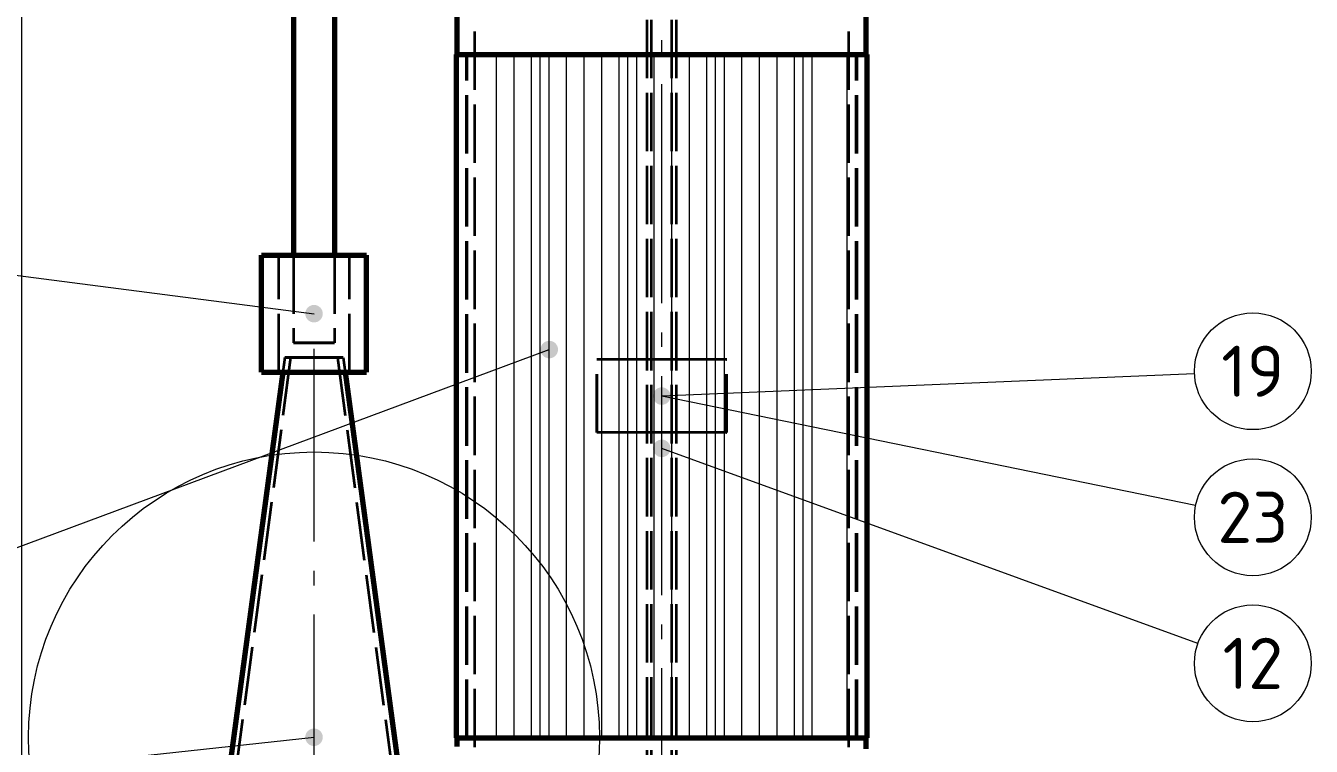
# Model space of a CAD drawing. Header units: millimetres. Extents: x 0 to 2208, y 0 to 420.
# Drawn here: x 69.8 to 157.8, y 153.1 to 202.4 of the extents above; entities that cross this region are included whole.
import ezdxf
from ezdxf.enums import TextEntityAlignment as Align

# ---------------------------------------------------------------- set-up
doc = ezdxf.new("R2010")
doc.units = ezdxf.units.MM
doc.linetypes.add('IRAM-E-TRAZOS', pattern=[5, 4, -1])
doc.linetypes.add('IRAM-F-TRAZO-PUNTO', pattern=[20, 15, -2, 1, -2])
for name, color, linetype, lineweight in [('01-VISIBLE', 7, 'CONTINUOUS', 70), ('02-OCULTA', 4, 'IRAM-E-TRAZOS', 35), ('03-EJE', 1, 'IRAM-F-TRAZO-PUNTO', 18), ('04-COTA', 3, 'CONTINUOUS', 18), ('05-RAYADO', 8, 'CONTINUOUS', 18), ('06-TEXTO', 7, 'CONTINUOUS', 25), ('08-FINA', 5, 'CONTINUOUS', 18)]:
    doc.layers.add(name, color=color, linetype=linetype, lineweight=lineweight)
doc.styles.add('ISO3098', font='isocpeur.ttf')
doc.dimstyles.new('FLAMA-IRAM', dxfattribs={"dimtxt": 3.5, "dimasz": 3.5, "dimexe": 2, "dimexo": 1.5, "dimgap": 1, "dimtad": 1, "dimdec": 1, "dimtxsty": 'ISO3098', "dimblk": 'IRAM_FLECHA', "dimblk1": 'IRAM_FLECHA', "dimblk2": 'IRAM_FLECHA', "dimcen": 2.5, "dimclrd": 256, "dimclre": 256, "dimclrt": 256, "dimazin": 3, "dimtfac": 1, "dimtmove": 0, "dimatfit": 3, "dimlwd": 18, "dimlwe": 18})

# ---------------------------------------------------------------- blocks, each defined once
blk = doc.blocks.new('IRAM_FLECHA')
blk.add_solid([(0, 0), (-1, 0.125), (-1, -0.125)])

msp = doc.modelspace()

# ---------------------------------------------------------------- hatches: boundary and pattern name
at = {"layer": '05-RAYADO'}
h = msp.add_hatch(dxfattribs=at)
h.set_pattern_fill('ANSI31', scale=0.94488, angle=45)
h.paths.add_polyline_path([(126.628, 153.642), (126.628, 200.434), (99.998, 200.434), (99.998, 153.642)])
h = msp.add_hatch(dxfattribs=at)
h.set_pattern_fill('ANSI31', scale=0.377953, angle=45)
h.paths.add_polyline_path([(124.639, 153.642), (124.639, 200.434), (101.987, 200.434), (101.987, 153.642)])
at = {"layer": '08-FINA'}
h = msp.add_hatch(color=7, dxfattribs=at)
h.dxf.hatch_style = 1
edge = h.paths.add_edge_path()
edge.add_arc((89.513, 182.68), 0.6, 0, 360)
h = msp.add_hatch(color=7, dxfattribs=at)
h.dxf.hatch_style = 1
edge = h.paths.add_edge_path()
edge.add_arc((105.613, 180.225), 0.6, 0, 360)
h = msp.add_hatch(color=7, dxfattribs=at)
h.dxf.hatch_style = 1
edge = h.paths.add_edge_path()
edge.add_arc((113.313, 177.038), 0.6, 0, 360)
h = msp.add_hatch(color=7, dxfattribs=at)
h.dxf.hatch_style = 1
edge = h.paths.add_edge_path()
edge.add_arc((113.313, 177.038), 0.6, 0, 360)
h = msp.add_hatch(color=7, dxfattribs=at)
h.dxf.hatch_style = 1
edge = h.paths.add_edge_path()
edge.add_arc((113.313, 173.458), 0.6, 0, 360)
h = msp.add_hatch(color=7, dxfattribs=at)
h.dxf.hatch_style = 1
edge = h.paths.add_edge_path()
edge.add_arc((89.513, 153.68), 0.6, 0, 360)

# ---------------------------------------------------------------- linework, layer by layer
at = {"layer": '01-VISIBLE'}
for p, q in [((88.113, 234.346), (88.113, 186.68)), ((90.913, 234.346), (90.913, 186.68)), ((99.313, 200.434), (99.313, 228.3)), ((127.313, 200.434), (127.313, 228.3)), ((99.253, 153.642), (99.253, 200.434)), ((127.373, 153.642), (127.373, 200.434)), ((85.913, 178.68), (85.913, 186.68)), ((93.113, 178.68), (93.113, 186.68)), ((87.378, 178.68), (80.513, 127.68)), ((91.648, 178.68), (95.527, 149.864)), ((99.313, 153.042), (99.313, 153.642)), ((127.313, 152.88), (127.313, 153.642))]:
    msp.add_line(p, q, dxfattribs=at)
for points in [[(99.253, 200.434), (99.353, 200.434), (99.453, 200.434), (99.553, 200.434), (99.653, 200.434), (99.753, 200.434), (99.853, 200.434), (99.953, 200.434), (100.054, 200.434), (100.154, 200.434), (100.254, 200.434), (100.354, 200.434), (100.454, 200.434), (100.554, 200.434), (100.654, 200.434), (100.754, 200.434), (100.854, 200.434), (100.954, 200.434), (101.054, 200.434), (101.154, 200.434), (101.254, 200.434), (101.354, 200.434), (101.455, 200.434), (101.555, 200.434), (101.655, 200.434), (101.755, 200.434), (101.855, 200.434), (101.955, 200.434), (102.055, 200.434), (102.155, 200.434), (102.255, 200.434), (102.355, 200.434), (102.455, 200.434), (102.555, 200.434), (102.655, 200.434), (102.755, 200.434), (102.856, 200.434), (102.956, 200.434), (103.056, 200.434), (103.156, 200.434), (103.256, 200.434), (103.356, 200.434), (103.456, 200.434), (103.556, 200.434), (103.656, 200.434), (103.756, 200.434), (103.856, 200.434), (103.956, 200.434), (104.056, 200.434), (104.156, 200.434), (104.257, 200.434), (104.357, 200.434), (104.457, 200.434), (104.557, 200.434), (104.657, 200.434), (104.757, 200.434), (104.857, 200.434), (104.957, 200.434), (105.057, 200.434), (105.157, 200.434), (105.257, 200.434), (105.357, 200.434), (105.457, 200.434), (105.557, 200.434), (105.658, 200.434), (105.758, 200.434), (105.858, 200.434), (105.958, 200.434), (106.058, 200.434), (106.158, 200.434), (106.258, 200.434), (106.358, 200.434), (106.458, 200.434), (106.558, 200.434), (106.658, 200.434), (106.758, 200.434), (106.858, 200.434), (106.958, 200.434), (107.059, 200.434), (107.159, 200.434), (107.259, 200.434), (107.359, 200.434), (107.459, 200.434), (107.559, 200.434), (107.659, 200.434), (107.759, 200.434), (107.859, 200.434), (107.959, 200.434), (108.059, 200.434), (108.159, 200.434), (108.259, 200.434), (108.359, 200.434), (108.46, 200.434), (108.56, 200.434), (108.66, 200.434), (108.76, 200.434), (108.86, 200.434), (108.96, 200.434), (109.06, 200.434), (109.16, 200.434), (109.26, 200.434), (109.36, 200.434), (109.46, 200.434), (109.56, 200.434), (109.66, 200.434), (109.76, 200.434), (109.861, 200.434), (109.961, 200.434), (110.061, 200.434), (110.161, 200.434), (110.261, 200.434), (110.361, 200.434), (110.461, 200.434), (110.561, 200.434), (110.661, 200.434), (110.761, 200.434), (110.861, 200.434), (110.961, 200.434), (111.061, 200.434), (111.161, 200.434), (111.262, 200.434), (111.362, 200.434), (111.462, 200.434), (111.562, 200.434), (111.662, 200.434), (111.762, 200.434), (111.862, 200.434), (111.962, 200.434), (112.062, 200.434), (112.162, 200.434), (112.262, 200.434), (112.362, 200.434), (112.462, 200.434), (112.562, 200.434), (112.663, 200.434), (112.763, 200.434), (112.863, 200.434), (112.963, 200.434), (113.063, 200.434), (113.163, 200.434), (113.263, 200.434), (113.363, 200.434), (113.463, 200.434), (113.563, 200.434), (113.663, 200.434), (113.763, 200.434), (113.863, 200.434), (113.963, 200.434), (114.064, 200.434), (114.164, 200.434), (114.264, 200.434), (114.364, 200.434), (114.464, 200.434), (114.564, 200.434), (114.664, 200.434), (114.764, 200.434), (114.864, 200.434), (114.964, 200.434), (115.064, 200.434), (115.164, 200.434), (115.264, 200.434), (115.364, 200.434), (115.465, 200.434), (115.565, 200.434), (115.665, 200.434), (115.765, 200.434), (115.865, 200.434), (115.965, 200.434), (116.065, 200.434), (116.165, 200.434), (116.265, 200.434), (116.365, 200.434), (116.465, 200.434), (116.565, 200.434), (116.665, 200.434), (116.765, 200.434), (116.866, 200.434), (116.966, 200.434), (117.066, 200.434), (117.166, 200.434), (117.266, 200.434), (117.366, 200.434), (117.466, 200.434), (117.566, 200.434), (117.666, 200.434), (117.766, 200.434), (117.866, 200.434), (117.966, 200.434), (118.066, 200.434), (118.166, 200.434), (118.267, 200.434), (118.367, 200.434), (118.467, 200.434), (118.567, 200.434), (118.667, 200.434), (118.767, 200.434), (118.867, 200.434), (118.967, 200.434), (119.067, 200.434), (119.167, 200.434), (119.267, 200.434), (119.367, 200.434), (119.467, 200.434), (119.567, 200.434), (119.668, 200.434), (119.768, 200.434), (119.868, 200.434), (119.968, 200.434), (120.068, 200.434), (120.168, 200.434), (120.268, 200.434), (120.368, 200.434), (120.468, 200.434), (120.568, 200.434), (120.668, 200.434), (120.768, 200.434), (120.868, 200.434), (120.968, 200.434), (121.069, 200.434), (121.169, 200.434), (121.269, 200.434), (121.369, 200.434), (121.469, 200.434), (121.569, 200.434), (121.669, 200.434), (121.769, 200.434), (121.869, 200.434), (121.969, 200.434), (122.069, 200.434), (122.169, 200.434), (122.269, 200.434), (122.369, 200.434), (122.47, 200.434), (122.57, 200.434), (122.67, 200.434), (122.77, 200.434), (122.87, 200.434), (122.97, 200.434), (123.07, 200.434), (123.17, 200.434), (123.27, 200.434), (123.37, 200.434), (123.47, 200.434), (123.57, 200.434), (123.67, 200.434), (123.77, 200.434), (123.871, 200.434), (123.971, 200.434), (124.071, 200.434), (124.171, 200.434), (124.271, 200.434), (124.371, 200.434), (124.471, 200.434), (124.571, 200.434), (124.671, 200.434), (124.771, 200.434), (124.871, 200.434), (124.971, 200.434), (125.071, 200.434), (125.171, 200.434), (125.272, 200.434), (125.372, 200.434), (125.472, 200.434), (125.572, 200.434), (125.672, 200.434), (125.772, 200.434), (125.872, 200.434), (125.972, 200.434), (126.072, 200.434), (126.172, 200.434), (126.272, 200.434), (126.372, 200.434), (126.472, 200.434), (126.572, 200.434), (126.673, 200.434), (126.773, 200.434), (126.873, 200.434), (126.973, 200.434), (127.073, 200.434), (127.173, 200.434), (127.273, 200.434), (127.373, 200.434)], [(85.913, 186.68), (86.013, 186.68), (86.113, 186.68), (86.213, 186.68), (86.313, 186.68), (86.413, 186.68), (86.513, 186.68), (86.613, 186.68), (86.713, 186.68), (86.813, 186.68), (86.913, 186.68), (87.013, 186.68), (87.113, 186.68), (87.213, 186.68), (87.313, 186.68), (87.413, 186.68), (87.513, 186.68), (87.613, 186.68), (87.713, 186.68), (87.813, 186.68), (87.913, 186.68), (88.013, 186.68), (88.113, 186.68), (88.213, 186.68), (88.313, 186.68), (88.413, 186.68), (88.513, 186.68), (88.613, 186.68), (88.713, 186.68), (88.813, 186.68), (88.913, 186.68), (89.013, 186.68), (89.113, 186.68), (89.213, 186.68), (89.313, 186.68), (89.413, 186.68), (89.513, 186.68), (89.613, 186.68), (89.713, 186.68), (89.813, 186.68), (89.913, 186.68), (90.013, 186.68), (90.113, 186.68), (90.213, 186.68), (90.313, 186.68), (90.413, 186.68), (90.513, 186.68), (90.613, 186.68), (90.713, 186.68), (90.813, 186.68), (90.913, 186.68), (91.013, 186.68), (91.113, 186.68), (91.213, 186.68), (91.313, 186.68), (91.413, 186.68), (91.513, 186.68), (91.613, 186.68), (91.713, 186.68), (91.813, 186.68), (91.913, 186.68), (92.013, 186.68), (92.113, 186.68), (92.213, 186.68), (92.313, 186.68), (92.413, 186.68), (92.513, 186.68), (92.613, 186.68), (92.713, 186.68), (92.813, 186.68), (92.913, 186.68), (93.013, 186.68), (93.113, 186.68)], [(85.913, 178.68), (86.013, 178.68), (86.113, 178.68), (86.213, 178.68), (86.313, 178.68), (86.413, 178.68), (86.513, 178.68), (86.613, 178.68), (86.713, 178.68), (86.813, 178.68), (86.913, 178.68), (87.013, 178.68), (87.113, 178.68), (87.213, 178.68), (87.313, 178.68), (87.413, 178.68), (87.513, 178.68), (87.613, 178.68), (87.713, 178.68), (87.813, 178.68), (87.913, 178.68), (88.013, 178.68), (88.113, 178.68), (88.213, 178.68), (88.313, 178.68), (88.413, 178.68), (88.513, 178.68), (88.613, 178.68), (88.713, 178.68), (88.813, 178.68), (88.913, 178.68), (89.013, 178.68), (89.113, 178.68), (89.213, 178.68), (89.313, 178.68), (89.413, 178.68), (89.513, 178.68), (89.613, 178.68), (89.713, 178.68), (89.813, 178.68), (89.913, 178.68), (90.013, 178.68), (90.113, 178.68), (90.213, 178.68), (90.313, 178.68), (90.413, 178.68), (90.513, 178.68), (90.613, 178.68), (90.713, 178.68), (90.813, 178.68), (90.913, 178.68), (91.013, 178.68), (91.113, 178.68), (91.213, 178.68), (91.313, 178.68), (91.413, 178.68), (91.513, 178.68), (91.613, 178.68), (91.713, 178.68), (91.813, 178.68), (91.913, 178.68), (92.013, 178.68), (92.113, 178.68), (92.213, 178.68), (92.313, 178.68), (92.413, 178.68), (92.513, 178.68), (92.613, 178.68), (92.713, 178.68), (92.813, 178.68), (92.913, 178.68), (93.013, 178.68), (93.113, 178.68)], [(99.253, 153.642), (99.353, 153.642), (99.453, 153.642), (99.553, 153.642), (99.653, 153.642), (99.753, 153.642), (99.853, 153.642), (99.953, 153.642), (100.054, 153.642), (100.154, 153.642), (100.254, 153.642), (100.354, 153.642), (100.454, 153.642), (100.554, 153.642), (100.654, 153.642), (100.754, 153.642), (100.854, 153.642), (100.954, 153.642), (101.054, 153.642), (101.154, 153.642), (101.254, 153.642), (101.354, 153.642), (101.455, 153.642), (101.555, 153.642), (101.655, 153.642), (101.755, 153.642), (101.855, 153.642), (101.955, 153.642), (102.055, 153.642), (102.155, 153.642), (102.255, 153.642), (102.355, 153.642), (102.455, 153.642), (102.555, 153.642), (102.655, 153.642), (102.755, 153.642), (102.856, 153.642), (102.956, 153.642), (103.056, 153.642), (103.156, 153.642), (103.256, 153.642), (103.356, 153.642), (103.456, 153.642), (103.556, 153.642), (103.656, 153.642), (103.756, 153.642), (103.856, 153.642), (103.956, 153.642), (104.056, 153.642), (104.156, 153.642), (104.257, 153.642), (104.357, 153.642), (104.457, 153.642), (104.557, 153.642), (104.657, 153.642), (104.757, 153.642), (104.857, 153.642), (104.957, 153.642), (105.057, 153.642), (105.157, 153.642), (105.257, 153.642), (105.357, 153.642), (105.457, 153.642), (105.557, 153.642), (105.658, 153.642), (105.758, 153.642), (105.858, 153.642), (105.958, 153.642), (106.058, 153.642), (106.158, 153.642), (106.258, 153.642), (106.358, 153.642), (106.458, 153.642), (106.558, 153.642), (106.658, 153.642), (106.758, 153.642), (106.858, 153.642), (106.958, 153.642), (107.059, 153.642), (107.159, 153.642), (107.259, 153.642), (107.359, 153.642), (107.459, 153.642), (107.559, 153.642), (107.659, 153.642), (107.759, 153.642), (107.859, 153.642), (107.959, 153.642), (108.059, 153.642), (108.159, 153.642), (108.259, 153.642), (108.359, 153.642), (108.46, 153.642), (108.56, 153.642), (108.66, 153.642), (108.76, 153.642), (108.86, 153.642), (108.96, 153.642), (109.06, 153.642), (109.16, 153.642), (109.26, 153.642), (109.36, 153.642), (109.46, 153.642), (109.56, 153.642), (109.66, 153.642), (109.76, 153.642), (109.861, 153.642), (109.961, 153.642), (110.061, 153.642), (110.161, 153.642), (110.261, 153.642), (110.361, 153.642), (110.461, 153.642), (110.561, 153.642), (110.661, 153.642), (110.761, 153.642), (110.861, 153.642), (110.961, 153.642), (111.061, 153.642), (111.161, 153.642), (111.262, 153.642), (111.362, 153.642), (111.462, 153.642), (111.562, 153.642), (111.662, 153.642), (111.762, 153.642), (111.862, 153.642), (111.962, 153.642), (112.062, 153.642), (112.162, 153.642), (112.262, 153.642), (112.362, 153.642), (112.462, 153.642), (112.562, 153.642), (112.663, 153.642), (112.763, 153.642), (112.863, 153.642), (112.963, 153.642), (113.063, 153.642), (113.163, 153.642), (113.263, 153.642), (113.363, 153.642), (113.463, 153.642), (113.563, 153.642), (113.663, 153.642), (113.763, 153.642), (113.863, 153.642), (113.963, 153.642), (114.064, 153.642), (114.164, 153.642), (114.264, 153.642), (114.364, 153.642), (114.464, 153.642), (114.564, 153.642), (114.664, 153.642), (114.764, 153.642), (114.864, 153.642), (114.964, 153.642), (115.064, 153.642), (115.164, 153.642), (115.264, 153.642), (115.364, 153.642), (115.465, 153.642), (115.565, 153.642), (115.665, 153.642), (115.765, 153.642), (115.865, 153.642), (115.965, 153.642), (116.065, 153.642), (116.165, 153.642), (116.265, 153.642), (116.365, 153.642), (116.465, 153.642), (116.565, 153.642), (116.665, 153.642), (116.765, 153.642), (116.866, 153.642), (116.966, 153.642), (117.066, 153.642), (117.166, 153.642), (117.266, 153.642), (117.366, 153.642), (117.466, 153.642), (117.566, 153.642), (117.666, 153.642), (117.766, 153.642), (117.866, 153.642), (117.966, 153.642), (118.066, 153.642), (118.166, 153.642), (118.267, 153.642), (118.367, 153.642), (118.467, 153.642), (118.567, 153.642), (118.667, 153.642), (118.767, 153.642), (118.867, 153.642), (118.967, 153.642), (119.067, 153.642), (119.167, 153.642), (119.267, 153.642), (119.367, 153.642), (119.467, 153.642), (119.567, 153.642), (119.668, 153.642), (119.768, 153.642), (119.868, 153.642), (119.968, 153.642), (120.068, 153.642), (120.168, 153.642), (120.268, 153.642), (120.368, 153.642), (120.468, 153.642), (120.568, 153.642), (120.668, 153.642), (120.768, 153.642), (120.868, 153.642), (120.968, 153.642), (121.069, 153.642), (121.169, 153.642), (121.269, 153.642), (121.369, 153.642), (121.469, 153.642), (121.569, 153.642), (121.669, 153.642), (121.769, 153.642), (121.869, 153.642), (121.969, 153.642), (122.069, 153.642), (122.169, 153.642), (122.269, 153.642), (122.369, 153.642), (122.47, 153.642), (122.57, 153.642), (122.67, 153.642), (122.77, 153.642), (122.87, 153.642), (122.97, 153.642), (123.07, 153.642), (123.17, 153.642), (123.27, 153.642), (123.37, 153.642), (123.47, 153.642), (123.57, 153.642), (123.67, 153.642), (123.77, 153.642), (123.871, 153.642), (123.971, 153.642), (124.071, 153.642), (124.171, 153.642), (124.271, 153.642), (124.371, 153.642), (124.471, 153.642), (124.571, 153.642), (124.671, 153.642), (124.771, 153.642), (124.871, 153.642), (124.971, 153.642), (125.071, 153.642), (125.171, 153.642), (125.272, 153.642), (125.372, 153.642), (125.472, 153.642), (125.572, 153.642), (125.672, 153.642), (125.772, 153.642), (125.872, 153.642), (125.972, 153.642), (126.072, 153.642), (126.172, 153.642), (126.272, 153.642), (126.372, 153.642), (126.472, 153.642), (126.572, 153.642), (126.673, 153.642), (126.773, 153.642), (126.873, 153.642), (126.973, 153.642), (127.073, 153.642), (127.173, 153.642), (127.273, 153.642), (127.373, 153.642)]]:
    msp.add_lwpolyline(points, dxfattribs=at)
at = {"layer": '02-OCULTA'}
for p, q in [((112.313, 108.8), (112.313, 238.116)), ((112.613, 108.8), (112.613, 238.116)), ((114.013, 108.8), (114.013, 238.116)), ((114.313, 108.8), (114.313, 238.116)), ((100.513, 118), (100.513, 228.3)), ((126.113, 118), (126.113, 228.3)), ((99.313, 153.642), (99.313, 200.434)), ((99.313, 153.642), (99.313, 200.434)), ((99.941, 153.642), (99.941, 200.434)), ((99.998, 200.434), (99.941, 200.434)), ((99.998, 153.642), (99.998, 200.434)), ((126.628, 200.434), (126.685, 200.434)), ((126.628, 153.642), (126.628, 200.434)), ((126.685, 153.642), (126.685, 200.434)), ((127.313, 153.642), (127.313, 200.434)), ((127.313, 153.642), (127.313, 200.434)), ((87.093, 178.68), (87.093, 186.68)), ((88.113, 186.68), (88.113, 180.68)), ((90.913, 186.68), (90.913, 180.68)), ((91.933, 178.68), (91.933, 186.68)), ((87.913, 179.68), (81.013, 127.68)), ((87.513, 179.68), (87.378, 178.68)), ((91.113, 179.68), (98.013, 127.68)), ((91.513, 179.68), (91.648, 178.68)), ((108.871, 174.538), (108.871, 179.538)), ((108.89, 179.538), (108.871, 179.538)), ((108.89, 174.538), (108.89, 179.538)), ((117.736, 179.538), (117.755, 179.538)), ((117.736, 174.538), (117.736, 179.538)), ((117.755, 174.538), (117.755, 179.538)), ((108.89, 174.538), (108.871, 174.538)), ((117.736, 174.538), (117.755, 174.538)), ((99.998, 153.642), (99.941, 153.642)), ((126.628, 153.642), (126.685, 153.642))]:
    msp.add_line(p, q, dxfattribs=at)
for points in [[(99.941, 200.434), (99.826, 200.434), (99.712, 200.434), (99.597, 200.434), (99.482, 200.434), (99.368, 200.434), (99.253, 200.434)], [(99.998, 200.434), (99.884, 200.434), (99.77, 200.434), (99.656, 200.434), (99.541, 200.434), (99.427, 200.434), (99.313, 200.434)], [(99.313, 200.434), (99.413, 200.434), (99.513, 200.434), (99.613, 200.434), (99.713, 200.434), (99.813, 200.434), (99.913, 200.434), (100.013, 200.434), (100.113, 200.434), (100.213, 200.434), (100.313, 200.434), (100.413, 200.434), (100.513, 200.434), (100.613, 200.434), (100.713, 200.434), (100.813, 200.434), (100.913, 200.434), (101.013, 200.434), (101.113, 200.434), (101.213, 200.434), (101.313, 200.434), (101.413, 200.434), (101.513, 200.434), (101.613, 200.434), (101.713, 200.434), (101.813, 200.434), (101.913, 200.434), (102.013, 200.434), (102.113, 200.434), (102.213, 200.434), (102.313, 200.434), (102.413, 200.434), (102.513, 200.434), (102.613, 200.434), (102.713, 200.434), (102.813, 200.434), (102.913, 200.434), (103.013, 200.434), (103.113, 200.434), (103.213, 200.434), (103.313, 200.434), (103.413, 200.434), (103.513, 200.434), (103.613, 200.434), (103.713, 200.434), (103.813, 200.434), (103.913, 200.434), (104.013, 200.434), (104.113, 200.434), (104.213, 200.434), (104.313, 200.434), (104.413, 200.434), (104.513, 200.434), (104.613, 200.434), (104.713, 200.434), (104.813, 200.434), (104.913, 200.434), (105.013, 200.434), (105.113, 200.434), (105.213, 200.434), (105.313, 200.434), (105.413, 200.434), (105.513, 200.434), (105.613, 200.434), (105.713, 200.434), (105.813, 200.434), (105.913, 200.434), (106.013, 200.434), (106.113, 200.434), (106.213, 200.434), (106.313, 200.434), (106.413, 200.434), (106.513, 200.434), (106.613, 200.434), (106.713, 200.434), (106.813, 200.434), (106.913, 200.434), (107.013, 200.434), (107.113, 200.434), (107.213, 200.434), (107.313, 200.434), (107.413, 200.434), (107.513, 200.434), (107.613, 200.434), (107.713, 200.434), (107.813, 200.434), (107.913, 200.434), (108.013, 200.434), (108.113, 200.434), (108.213, 200.434), (108.313, 200.434), (108.413, 200.434), (108.513, 200.434), (108.613, 200.434), (108.713, 200.434), (108.813, 200.434), (108.913, 200.434), (109.013, 200.434), (109.113, 200.434), (109.213, 200.434), (109.313, 200.434), (109.413, 200.434), (109.513, 200.434), (109.613, 200.434), (109.713, 200.434), (109.813, 200.434), (109.913, 200.434), (110.013, 200.434), (110.113, 200.434), (110.213, 200.434), (110.313, 200.434), (110.413, 200.434), (110.513, 200.434), (110.613, 200.434), (110.713, 200.434), (110.813, 200.434), (110.913, 200.434), (111.013, 200.434), (111.113, 200.434), (111.213, 200.434), (111.313, 200.434), (111.413, 200.434), (111.513, 200.434), (111.613, 200.434), (111.713, 200.434), (111.813, 200.434), (111.913, 200.434), (112.013, 200.434), (112.113, 200.434), (112.213, 200.434), (112.313, 200.434), (112.413, 200.434), (112.513, 200.434), (112.613, 200.434), (112.713, 200.434), (112.813, 200.434), (112.913, 200.434), (113.013, 200.434), (113.113, 200.434), (113.213, 200.434), (113.313, 200.434), (113.413, 200.434), (113.513, 200.434), (113.613, 200.434), (113.713, 200.434), (113.813, 200.434), (113.913, 200.434), (114.013, 200.434), (114.113, 200.434), (114.213, 200.434), (114.313, 200.434), (114.413, 200.434), (114.513, 200.434), (114.613, 200.434), (114.713, 200.434), (114.813, 200.434), (114.913, 200.434), (115.013, 200.434), (115.113, 200.434), (115.213, 200.434), (115.313, 200.434), (115.413, 200.434), (115.513, 200.434), (115.613, 200.434), (115.713, 200.434), (115.813, 200.434), (115.913, 200.434), (116.013, 200.434), (116.113, 200.434), (116.213, 200.434), (116.313, 200.434), (116.413, 200.434), (116.513, 200.434), (116.613, 200.434), (116.713, 200.434), (116.813, 200.434), (116.913, 200.434), (117.013, 200.434), (117.113, 200.434), (117.213, 200.434), (117.313, 200.434), (117.413, 200.434), (117.513, 200.434), (117.613, 200.434), (117.713, 200.434), (117.813, 200.434), (117.913, 200.434), (118.013, 200.434), (118.113, 200.434), (118.213, 200.434), (118.313, 200.434), (118.413, 200.434), (118.513, 200.434), (118.613, 200.434), (118.713, 200.434), (118.813, 200.434), (118.913, 200.434), (119.013, 200.434), (119.113, 200.434), (119.213, 200.434), (119.313, 200.434), (119.413, 200.434), (119.513, 200.434), (119.613, 200.434), (119.713, 200.434), (119.813, 200.434), (119.913, 200.434), (120.013, 200.434), (120.113, 200.434), (120.213, 200.434), (120.313, 200.434), (120.413, 200.434), (120.513, 200.434), (120.613, 200.434), (120.713, 200.434), (120.813, 200.434), (120.913, 200.434), (121.013, 200.434), (121.113, 200.434), (121.213, 200.434), (121.313, 200.434), (121.413, 200.434), (121.513, 200.434), (121.613, 200.434), (121.713, 200.434), (121.813, 200.434), (121.913, 200.434), (122.013, 200.434), (122.113, 200.434), (122.213, 200.434), (122.313, 200.434), (122.413, 200.434), (122.513, 200.434), (122.613, 200.434), (122.713, 200.434), (122.813, 200.434), (122.913, 200.434), (123.013, 200.434), (123.113, 200.434), (123.213, 200.434), (123.313, 200.434), (123.413, 200.434), (123.513, 200.434), (123.613, 200.434), (123.713, 200.434), (123.813, 200.434), (123.913, 200.434), (124.013, 200.434), (124.113, 200.434), (124.213, 200.434), (124.313, 200.434), (124.413, 200.434), (124.513, 200.434), (124.613, 200.434), (124.713, 200.434), (124.813, 200.434), (124.913, 200.434), (125.013, 200.434), (125.113, 200.434), (125.213, 200.434), (125.313, 200.434), (125.413, 200.434), (125.513, 200.434), (125.613, 200.434), (125.713, 200.434), (125.813, 200.434), (125.913, 200.434), (126.013, 200.434), (126.113, 200.434), (126.213, 200.434), (126.313, 200.434), (126.413, 200.434), (126.513, 200.434), (126.613, 200.434), (126.713, 200.434), (126.813, 200.434), (126.913, 200.434), (127.013, 200.434), (127.113, 200.434), (127.213, 200.434), (127.313, 200.434)], [(127.313, 200.434), (127.199, 200.434), (127.085, 200.434), (126.97, 200.434), (126.856, 200.434), (126.742, 200.434), (126.628, 200.434)], [(127.373, 200.434), (127.258, 200.434), (127.144, 200.434), (127.029, 200.434), (126.914, 200.434), (126.8, 200.434), (126.685, 200.434)], [(93.113, 186.68), (93.013, 186.68), (92.913, 186.68), (92.813, 186.68), (92.713, 186.68), (92.613, 186.68), (92.513, 186.68), (92.413, 186.68), (92.313, 186.68), (92.213, 186.68), (92.113, 186.68), (92.013, 186.68), (91.913, 186.68), (91.813, 186.68), (91.713, 186.68), (91.613, 186.68), (91.513, 186.68), (91.413, 186.68), (91.313, 186.68), (91.213, 186.68), (91.113, 186.68), (91.013, 186.68), (90.913, 186.68), (90.813, 186.68), (90.713, 186.68), (90.613, 186.68), (90.513, 186.68), (90.413, 186.68), (90.313, 186.68), (90.213, 186.68), (90.113, 186.68), (90.013, 186.68), (89.913, 186.68), (89.813, 186.68), (89.713, 186.68), (89.613, 186.68), (89.513, 186.68), (89.413, 186.68), (89.313, 186.68), (89.213, 186.68), (89.113, 186.68), (89.013, 186.68), (88.913, 186.68), (88.813, 186.68), (88.713, 186.68), (88.613, 186.68), (88.513, 186.68), (88.413, 186.68), (88.313, 186.68), (88.213, 186.68), (88.113, 186.68), (88.013, 186.68), (87.913, 186.68), (87.813, 186.68), (87.713, 186.68), (87.613, 186.68), (87.513, 186.68), (87.413, 186.68), (87.313, 186.68), (87.213, 186.68), (87.113, 186.68), (87.013, 186.68), (86.913, 186.68), (86.813, 186.68), (86.713, 186.68), (86.613, 186.68), (86.513, 186.68), (86.413, 186.68), (86.313, 186.68), (86.213, 186.68), (86.113, 186.68), (86.013, 186.68), (85.913, 186.68)], [(91.933, 186.68), (91.832, 186.68), (91.731, 186.68), (91.631, 186.68), (91.53, 186.68), (91.429, 186.68), (91.328, 186.68), (91.227, 186.68), (91.126, 186.68), (91.026, 186.68), (90.925, 186.68), (90.824, 186.68), (90.723, 186.68), (90.622, 186.68), (90.521, 186.68), (90.421, 186.68), (90.32, 186.68), (90.219, 186.68), (90.118, 186.68), (90.017, 186.68), (89.916, 186.68), (89.816, 186.68), (89.715, 186.68), (89.614, 186.68), (89.513, 186.68), (89.412, 186.68), (89.311, 186.68), (89.211, 186.68), (89.11, 186.68), (89.009, 186.68), (88.908, 186.68), (88.807, 186.68), (88.706, 186.68), (88.606, 186.68), (88.505, 186.68), (88.404, 186.68), (88.303, 186.68), (88.202, 186.68), (88.101, 186.68), (88.001, 186.68), (87.9, 186.68), (87.799, 186.68), (87.698, 186.68), (87.597, 186.68), (87.496, 186.68), (87.396, 186.68), (87.295, 186.68), (87.194, 186.68), (87.093, 186.68)], [(87.093, 186.68), (87.194, 186.68), (87.295, 186.68), (87.396, 186.68), (87.496, 186.68), (87.597, 186.68), (87.698, 186.68), (87.799, 186.68), (87.9, 186.68), (88.001, 186.68), (88.101, 186.68), (88.202, 186.68), (88.303, 186.68), (88.404, 186.68), (88.505, 186.68), (88.606, 186.68), (88.706, 186.68), (88.807, 186.68), (88.908, 186.68), (89.009, 186.68), (89.11, 186.68), (89.211, 186.68), (89.311, 186.68), (89.412, 186.68), (89.513, 186.68), (89.614, 186.68), (89.715, 186.68), (89.816, 186.68), (89.916, 186.68), (90.017, 186.68), (90.118, 186.68), (90.219, 186.68), (90.32, 186.68), (90.421, 186.68), (90.521, 186.68), (90.622, 186.68), (90.723, 186.68), (90.824, 186.68), (90.925, 186.68), (91.026, 186.68), (91.126, 186.68), (91.227, 186.68), (91.328, 186.68), (91.429, 186.68), (91.53, 186.68), (91.631, 186.68), (91.731, 186.68), (91.832, 186.68), (91.933, 186.68)], [(90.913, 180.68), (90.813, 180.68), (90.713, 180.68), (90.613, 180.68), (90.513, 180.68), (90.413, 180.68), (90.313, 180.68), (90.213, 180.68), (90.113, 180.68), (90.013, 180.68), (89.913, 180.68), (89.813, 180.68), (89.713, 180.68), (89.613, 180.68), (89.513, 180.68), (89.413, 180.68), (89.313, 180.68), (89.213, 180.68), (89.113, 180.68), (89.013, 180.68), (88.913, 180.68), (88.813, 180.68), (88.713, 180.68), (88.613, 180.68), (88.513, 180.68), (88.413, 180.68), (88.313, 180.68), (88.213, 180.68), (88.113, 180.68)], [(88.113, 180.68), (88.213, 180.68), (88.313, 180.68), (88.413, 180.68), (88.513, 180.68), (88.613, 180.68), (88.713, 180.68), (88.813, 180.68), (88.913, 180.68), (89.013, 180.68), (89.113, 180.68), (89.213, 180.68), (89.313, 180.68), (89.413, 180.68), (89.513, 180.68), (89.613, 180.68), (89.713, 180.68), (89.813, 180.68), (89.913, 180.68), (90.013, 180.68), (90.113, 180.68), (90.213, 180.68), (90.313, 180.68), (90.413, 180.68), (90.513, 180.68), (90.613, 180.68), (90.713, 180.68), (90.813, 180.68), (90.913, 180.68)], [(87.513, 179.68), (87.613, 179.68), (87.713, 179.68), (87.813, 179.68), (87.913, 179.68), (88.013, 179.68), (88.113, 179.68), (88.213, 179.68), (88.313, 179.68), (88.413, 179.68), (88.513, 179.68), (88.613, 179.68), (88.713, 179.68), (88.813, 179.68), (88.913, 179.68), (89.013, 179.68), (89.113, 179.68), (89.213, 179.68), (89.313, 179.68), (89.413, 179.68), (89.513, 179.68), (89.613, 179.68), (89.713, 179.68), (89.813, 179.68), (89.913, 179.68), (90.013, 179.68), (90.113, 179.68), (90.213, 179.68), (90.313, 179.68), (90.413, 179.68), (90.513, 179.68), (90.613, 179.68), (90.713, 179.68), (90.813, 179.68), (90.913, 179.68), (91.013, 179.68), (91.113, 179.68), (91.213, 179.68), (91.313, 179.68), (91.413, 179.68), (91.513, 179.68)], [(91.513, 179.68), (91.413, 179.68), (91.313, 179.68), (91.213, 179.68), (91.113, 179.68), (91.013, 179.68), (90.913, 179.68), (90.813, 179.68), (90.713, 179.68), (90.613, 179.68), (90.513, 179.68), (90.413, 179.68), (90.313, 179.68), (90.213, 179.68), (90.113, 179.68), (90.013, 179.68), (89.913, 179.68), (89.813, 179.68), (89.713, 179.68), (89.613, 179.68), (89.513, 179.68), (89.413, 179.68), (89.313, 179.68), (89.213, 179.68), (89.113, 179.68), (89.013, 179.68), (88.913, 179.68), (88.813, 179.68), (88.713, 179.68), (88.613, 179.68), (88.513, 179.68), (88.413, 179.68), (88.313, 179.68), (88.213, 179.68), (88.113, 179.68), (88.013, 179.68), (87.913, 179.68), (87.813, 179.68), (87.713, 179.68), (87.613, 179.68), (87.513, 179.68)], [(87.913, 179.68), (88.013, 179.68), (88.113, 179.68), (88.213, 179.68), (88.313, 179.68), (88.413, 179.68), (88.513, 179.68), (88.613, 179.68), (88.713, 179.68), (88.813, 179.68), (88.913, 179.68), (89.013, 179.68), (89.113, 179.68), (89.213, 179.68), (89.313, 179.68), (89.413, 179.68), (89.513, 179.68), (89.613, 179.68), (89.713, 179.68), (89.813, 179.68), (89.913, 179.68), (90.013, 179.68), (90.113, 179.68), (90.213, 179.68), (90.313, 179.68), (90.413, 179.68), (90.513, 179.68), (90.613, 179.68), (90.713, 179.68), (90.813, 179.68), (90.913, 179.68), (91.013, 179.68), (91.113, 179.68)], [(91.113, 179.68), (91.013, 179.68), (90.913, 179.68), (90.813, 179.68), (90.713, 179.68), (90.613, 179.68), (90.513, 179.68), (90.413, 179.68), (90.313, 179.68), (90.213, 179.68), (90.113, 179.68), (90.013, 179.68), (89.913, 179.68), (89.813, 179.68), (89.713, 179.68), (89.613, 179.68), (89.513, 179.68), (89.413, 179.68), (89.313, 179.68), (89.213, 179.68), (89.113, 179.68), (89.013, 179.68), (88.913, 179.68), (88.813, 179.68), (88.713, 179.68), (88.613, 179.68), (88.513, 179.68), (88.413, 179.68), (88.313, 179.68), (88.213, 179.68), (88.113, 179.68), (88.013, 179.68), (87.913, 179.68)], [(117.755, 179.538), (117.654, 179.538), (117.553, 179.538), (117.452, 179.538), (117.351, 179.538), (117.25, 179.538), (117.149, 179.538), (117.048, 179.538), (116.947, 179.538), (116.846, 179.538), (116.745, 179.538), (116.644, 179.538), (116.543, 179.538), (116.442, 179.538), (116.342, 179.538), (116.241, 179.538), (116.14, 179.538), (116.039, 179.538), (115.938, 179.538), (115.837, 179.538), (115.736, 179.538), (115.635, 179.538), (115.534, 179.538), (115.433, 179.538), (115.332, 179.538), (115.231, 179.538), (115.13, 179.538), (115.029, 179.538), (114.928, 179.538), (114.827, 179.538), (114.726, 179.538), (114.625, 179.538), (114.524, 179.538), (114.423, 179.538), (114.323, 179.538), (114.222, 179.538), (114.121, 179.538), (114.02, 179.538), (113.919, 179.538), (113.818, 179.538), (113.717, 179.538), (113.616, 179.538), (113.515, 179.538), (113.414, 179.538), (113.313, 179.538), (113.212, 179.538), (113.111, 179.538), (113.01, 179.538), (112.909, 179.538), (112.808, 179.538), (112.707, 179.538), (112.606, 179.538), (112.505, 179.538), (112.404, 179.538), (112.303, 179.538), (112.203, 179.538), (112.102, 179.538), (112.001, 179.538), (111.9, 179.538), (111.799, 179.538), (111.698, 179.538), (111.597, 179.538), (111.496, 179.538), (111.395, 179.538), (111.294, 179.538), (111.193, 179.538), (111.092, 179.538), (110.991, 179.538), (110.89, 179.538), (110.789, 179.538), (110.688, 179.538), (110.587, 179.538), (110.486, 179.538), (110.385, 179.538), (110.284, 179.538), (110.184, 179.538), (110.083, 179.538), (109.982, 179.538), (109.881, 179.538), (109.78, 179.538), (109.679, 179.538), (109.578, 179.538), (109.477, 179.538), (109.376, 179.538), (109.275, 179.538), (109.174, 179.538), (109.073, 179.538), (108.972, 179.538), (108.871, 179.538)], [(117.736, 179.538), (117.635, 179.538), (117.535, 179.538), (117.434, 179.538), (117.334, 179.538), (117.233, 179.538), (117.133, 179.538), (117.032, 179.538), (116.932, 179.538), (116.831, 179.538), (116.731, 179.538), (116.63, 179.538), (116.53, 179.538), (116.429, 179.538), (116.329, 179.538), (116.228, 179.538), (116.128, 179.538), (116.027, 179.538), (115.927, 179.538), (115.826, 179.538), (115.725, 179.538), (115.625, 179.538), (115.524, 179.538), (115.424, 179.538), (115.323, 179.538), (115.223, 179.538), (115.122, 179.538), (115.022, 179.538), (114.921, 179.538), (114.821, 179.538), (114.72, 179.538), (114.62, 179.538), (114.519, 179.538), (114.419, 179.538), (114.318, 179.538), (114.218, 179.538), (114.117, 179.538), (114.017, 179.538), (113.916, 179.538), (113.816, 179.538), (113.715, 179.538), (113.615, 179.538), (113.514, 179.538), (113.414, 179.538), (113.313, 179.538), (113.212, 179.538), (113.112, 179.538), (113.011, 179.538), (112.911, 179.538), (112.81, 179.538), (112.71, 179.538), (112.609, 179.538), (112.509, 179.538), (112.408, 179.538), (112.308, 179.538), (112.207, 179.538), (112.107, 179.538), (112.006, 179.538), (111.906, 179.538), (111.805, 179.538), (111.705, 179.538), (111.604, 179.538), (111.504, 179.538), (111.403, 179.538), (111.303, 179.538), (111.202, 179.538), (111.102, 179.538), (111.001, 179.538), (110.901, 179.538), (110.8, 179.538), (110.699, 179.538), (110.599, 179.538), (110.498, 179.538), (110.398, 179.538), (110.297, 179.538), (110.197, 179.538), (110.096, 179.538), (109.996, 179.538), (109.895, 179.538), (109.795, 179.538), (109.694, 179.538), (109.594, 179.538), (109.493, 179.538), (109.393, 179.538), (109.292, 179.538), (109.192, 179.538), (109.091, 179.538), (108.991, 179.538), (108.89, 179.538)], [(93.113, 178.68), (93.013, 178.68), (92.913, 178.68), (92.813, 178.68), (92.713, 178.68), (92.613, 178.68), (92.513, 178.68), (92.413, 178.68), (92.313, 178.68), (92.213, 178.68), (92.113, 178.68), (92.013, 178.68), (91.913, 178.68), (91.813, 178.68), (91.713, 178.68), (91.613, 178.68), (91.513, 178.68), (91.413, 178.68), (91.313, 178.68), (91.213, 178.68), (91.113, 178.68), (91.013, 178.68), (90.913, 178.68), (90.813, 178.68), (90.713, 178.68), (90.613, 178.68), (90.513, 178.68), (90.413, 178.68), (90.313, 178.68), (90.213, 178.68), (90.113, 178.68), (90.013, 178.68), (89.913, 178.68), (89.813, 178.68), (89.713, 178.68), (89.613, 178.68), (89.513, 178.68), (89.413, 178.68), (89.313, 178.68), (89.213, 178.68), (89.113, 178.68), (89.013, 178.68), (88.913, 178.68), (88.813, 178.68), (88.713, 178.68), (88.613, 178.68), (88.513, 178.68), (88.413, 178.68), (88.313, 178.68), (88.213, 178.68), (88.113, 178.68), (88.013, 178.68), (87.913, 178.68), (87.813, 178.68), (87.713, 178.68), (87.613, 178.68), (87.513, 178.68), (87.413, 178.68), (87.313, 178.68), (87.213, 178.68), (87.113, 178.68), (87.013, 178.68), (86.913, 178.68), (86.813, 178.68), (86.713, 178.68), (86.613, 178.68), (86.513, 178.68), (86.413, 178.68), (86.313, 178.68), (86.213, 178.68), (86.113, 178.68), (86.013, 178.68), (85.913, 178.68)], [(91.933, 178.68), (91.832, 178.68), (91.731, 178.68), (91.631, 178.68), (91.53, 178.68), (91.429, 178.68), (91.328, 178.68), (91.227, 178.68), (91.126, 178.68), (91.026, 178.68), (90.925, 178.68), (90.824, 178.68), (90.723, 178.68), (90.622, 178.68), (90.521, 178.68), (90.421, 178.68), (90.32, 178.68), (90.219, 178.68), (90.118, 178.68), (90.017, 178.68), (89.916, 178.68), (89.816, 178.68), (89.715, 178.68), (89.614, 178.68), (89.513, 178.68), (89.412, 178.68), (89.311, 178.68), (89.211, 178.68), (89.11, 178.68), (89.009, 178.68), (88.908, 178.68), (88.807, 178.68), (88.706, 178.68), (88.606, 178.68), (88.505, 178.68), (88.404, 178.68), (88.303, 178.68), (88.202, 178.68), (88.101, 178.68), (88.001, 178.68), (87.9, 178.68), (87.799, 178.68), (87.698, 178.68), (87.597, 178.68), (87.496, 178.68), (87.396, 178.68), (87.295, 178.68), (87.194, 178.68), (87.093, 178.68)], [(87.093, 178.68), (87.194, 178.68), (87.295, 178.68), (87.396, 178.68), (87.496, 178.68), (87.597, 178.68), (87.698, 178.68), (87.799, 178.68), (87.9, 178.68), (88.001, 178.68), (88.101, 178.68), (88.202, 178.68), (88.303, 178.68), (88.404, 178.68), (88.505, 178.68), (88.606, 178.68), (88.706, 178.68), (88.807, 178.68), (88.908, 178.68), (89.009, 178.68), (89.11, 178.68), (89.211, 178.68), (89.311, 178.68), (89.412, 178.68), (89.513, 178.68), (89.614, 178.68), (89.715, 178.68), (89.816, 178.68), (89.916, 178.68), (90.017, 178.68), (90.118, 178.68), (90.219, 178.68), (90.32, 178.68), (90.421, 178.68), (90.521, 178.68), (90.622, 178.68), (90.723, 178.68), (90.824, 178.68), (90.925, 178.68), (91.026, 178.68), (91.126, 178.68), (91.227, 178.68), (91.328, 178.68), (91.429, 178.68), (91.53, 178.68), (91.631, 178.68), (91.731, 178.68), (91.832, 178.68), (91.933, 178.68)], [(117.755, 174.538), (117.654, 174.538), (117.553, 174.538), (117.452, 174.538), (117.351, 174.538), (117.25, 174.538), (117.149, 174.538), (117.048, 174.538), (116.947, 174.538), (116.846, 174.538), (116.745, 174.538), (116.644, 174.538), (116.543, 174.538), (116.442, 174.538), (116.342, 174.538), (116.241, 174.538), (116.14, 174.538), (116.039, 174.538), (115.938, 174.538), (115.837, 174.538), (115.736, 174.538), (115.635, 174.538), (115.534, 174.538), (115.433, 174.538), (115.332, 174.538), (115.231, 174.538), (115.13, 174.538), (115.029, 174.538), (114.928, 174.538), (114.827, 174.538), (114.726, 174.538), (114.625, 174.538), (114.524, 174.538), (114.423, 174.538), (114.323, 174.538), (114.222, 174.538), (114.121, 174.538), (114.02, 174.538), (113.919, 174.538), (113.818, 174.538), (113.717, 174.538), (113.616, 174.538), (113.515, 174.538), (113.414, 174.538), (113.313, 174.538), (113.212, 174.538), (113.111, 174.538), (113.01, 174.538), (112.909, 174.538), (112.808, 174.538), (112.707, 174.538), (112.606, 174.538), (112.505, 174.538), (112.404, 174.538), (112.303, 174.538), (112.203, 174.538), (112.102, 174.538), (112.001, 174.538), (111.9, 174.538), (111.799, 174.538), (111.698, 174.538), (111.597, 174.538), (111.496, 174.538), (111.395, 174.538), (111.294, 174.538), (111.193, 174.538), (111.092, 174.538), (110.991, 174.538), (110.89, 174.538), (110.789, 174.538), (110.688, 174.538), (110.587, 174.538), (110.486, 174.538), (110.385, 174.538), (110.284, 174.538), (110.184, 174.538), (110.083, 174.538), (109.982, 174.538), (109.881, 174.538), (109.78, 174.538), (109.679, 174.538), (109.578, 174.538), (109.477, 174.538), (109.376, 174.538), (109.275, 174.538), (109.174, 174.538), (109.073, 174.538), (108.972, 174.538), (108.871, 174.538)], [(117.736, 174.538), (117.635, 174.538), (117.535, 174.538), (117.434, 174.538), (117.334, 174.538), (117.233, 174.538), (117.133, 174.538), (117.032, 174.538), (116.932, 174.538), (116.831, 174.538), (116.731, 174.538), (116.63, 174.538), (116.53, 174.538), (116.429, 174.538), (116.329, 174.538), (116.228, 174.538), (116.128, 174.538), (116.027, 174.538), (115.927, 174.538), (115.826, 174.538), (115.725, 174.538), (115.625, 174.538), (115.524, 174.538), (115.424, 174.538), (115.323, 174.538), (115.223, 174.538), (115.122, 174.538), (115.022, 174.538), (114.921, 174.538), (114.821, 174.538), (114.72, 174.538), (114.62, 174.538), (114.519, 174.538), (114.419, 174.538), (114.318, 174.538), (114.218, 174.538), (114.117, 174.538), (114.017, 174.538), (113.916, 174.538), (113.816, 174.538), (113.715, 174.538), (113.615, 174.538), (113.514, 174.538), (113.414, 174.538), (113.313, 174.538), (113.212, 174.538), (113.112, 174.538), (113.011, 174.538), (112.911, 174.538), (112.81, 174.538), (112.71, 174.538), (112.609, 174.538), (112.509, 174.538), (112.408, 174.538), (112.308, 174.538), (112.207, 174.538), (112.107, 174.538), (112.006, 174.538), (111.906, 174.538), (111.805, 174.538), (111.705, 174.538), (111.604, 174.538), (111.504, 174.538), (111.403, 174.538), (111.303, 174.538), (111.202, 174.538), (111.102, 174.538), (111.001, 174.538), (110.901, 174.538), (110.8, 174.538), (110.699, 174.538), (110.599, 174.538), (110.498, 174.538), (110.398, 174.538), (110.297, 174.538), (110.197, 174.538), (110.096, 174.538), (109.996, 174.538), (109.895, 174.538), (109.795, 174.538), (109.694, 174.538), (109.594, 174.538), (109.493, 174.538), (109.393, 174.538), (109.292, 174.538), (109.192, 174.538), (109.091, 174.538), (108.991, 174.538), (108.89, 174.538)], [(99.941, 153.642), (99.826, 153.642), (99.712, 153.642), (99.597, 153.642), (99.482, 153.642), (99.368, 153.642), (99.253, 153.642)], [(99.998, 153.642), (99.884, 153.642), (99.77, 153.642), (99.656, 153.642), (99.541, 153.642), (99.427, 153.642), (99.313, 153.642)], [(99.313, 153.642), (99.413, 153.642), (99.513, 153.642), (99.613, 153.642), (99.713, 153.642), (99.813, 153.642), (99.913, 153.642), (100.013, 153.642), (100.113, 153.642), (100.213, 153.642), (100.313, 153.642), (100.413, 153.642), (100.513, 153.642), (100.613, 153.642), (100.713, 153.642), (100.813, 153.642), (100.913, 153.642), (101.013, 153.642), (101.113, 153.642), (101.213, 153.642), (101.313, 153.642), (101.413, 153.642), (101.513, 153.642), (101.613, 153.642), (101.713, 153.642), (101.813, 153.642), (101.913, 153.642), (102.013, 153.642), (102.113, 153.642), (102.213, 153.642), (102.313, 153.642), (102.413, 153.642), (102.513, 153.642), (102.613, 153.642), (102.713, 153.642), (102.813, 153.642), (102.913, 153.642), (103.013, 153.642), (103.113, 153.642), (103.213, 153.642), (103.313, 153.642), (103.413, 153.642), (103.513, 153.642), (103.613, 153.642), (103.713, 153.642), (103.813, 153.642), (103.913, 153.642), (104.013, 153.642), (104.113, 153.642), (104.213, 153.642), (104.313, 153.642), (104.413, 153.642), (104.513, 153.642), (104.613, 153.642), (104.713, 153.642), (104.813, 153.642), (104.913, 153.642), (105.013, 153.642), (105.113, 153.642), (105.213, 153.642), (105.313, 153.642), (105.413, 153.642), (105.513, 153.642), (105.613, 153.642), (105.713, 153.642), (105.813, 153.642), (105.913, 153.642), (106.013, 153.642), (106.113, 153.642), (106.213, 153.642), (106.313, 153.642), (106.413, 153.642), (106.513, 153.642), (106.613, 153.642), (106.713, 153.642), (106.813, 153.642), (106.913, 153.642), (107.013, 153.642), (107.113, 153.642), (107.213, 153.642), (107.313, 153.642), (107.413, 153.642), (107.513, 153.642), (107.613, 153.642), (107.713, 153.642), (107.813, 153.642), (107.913, 153.642), (108.013, 153.642), (108.113, 153.642), (108.213, 153.642), (108.313, 153.642), (108.413, 153.642), (108.513, 153.642), (108.613, 153.642), (108.713, 153.642), (108.813, 153.642), (108.913, 153.642), (109.013, 153.642), (109.113, 153.642), (109.213, 153.642), (109.313, 153.642), (109.413, 153.642), (109.513, 153.642), (109.613, 153.642), (109.713, 153.642), (109.813, 153.642), (109.913, 153.642), (110.013, 153.642), (110.113, 153.642), (110.213, 153.642), (110.313, 153.642), (110.413, 153.642), (110.513, 153.642), (110.613, 153.642), (110.713, 153.642), (110.813, 153.642), (110.913, 153.642), (111.013, 153.642), (111.113, 153.642), (111.213, 153.642), (111.313, 153.642), (111.413, 153.642), (111.513, 153.642), (111.613, 153.642), (111.713, 153.642), (111.813, 153.642), (111.913, 153.642), (112.013, 153.642), (112.113, 153.642), (112.213, 153.642), (112.313, 153.642), (112.413, 153.642), (112.513, 153.642), (112.613, 153.642), (112.713, 153.642), (112.813, 153.642), (112.913, 153.642), (113.013, 153.642), (113.113, 153.642), (113.213, 153.642), (113.313, 153.642), (113.413, 153.642), (113.513, 153.642), (113.613, 153.642), (113.713, 153.642), (113.813, 153.642), (113.913, 153.642), (114.013, 153.642), (114.113, 153.642), (114.213, 153.642), (114.313, 153.642), (114.413, 153.642), (114.513, 153.642), (114.613, 153.642), (114.713, 153.642), (114.813, 153.642), (114.913, 153.642), (115.013, 153.642), (115.113, 153.642), (115.213, 153.642), (115.313, 153.642), (115.413, 153.642), (115.513, 153.642), (115.613, 153.642), (115.713, 153.642), (115.813, 153.642), (115.913, 153.642), (116.013, 153.642), (116.113, 153.642), (116.213, 153.642), (116.313, 153.642), (116.413, 153.642), (116.513, 153.642), (116.613, 153.642), (116.713, 153.642), (116.813, 153.642), (116.913, 153.642), (117.013, 153.642), (117.113, 153.642), (117.213, 153.642), (117.313, 153.642), (117.413, 153.642), (117.513, 153.642), (117.613, 153.642), (117.713, 153.642), (117.813, 153.642), (117.913, 153.642), (118.013, 153.642), (118.113, 153.642), (118.213, 153.642), (118.313, 153.642), (118.413, 153.642), (118.513, 153.642), (118.613, 153.642), (118.713, 153.642), (118.813, 153.642), (118.913, 153.642), (119.013, 153.642), (119.113, 153.642), (119.213, 153.642), (119.313, 153.642), (119.413, 153.642), (119.513, 153.642), (119.613, 153.642), (119.713, 153.642), (119.813, 153.642), (119.913, 153.642), (120.013, 153.642), (120.113, 153.642), (120.213, 153.642), (120.313, 153.642), (120.413, 153.642), (120.513, 153.642), (120.613, 153.642), (120.713, 153.642), (120.813, 153.642), (120.913, 153.642), (121.013, 153.642), (121.113, 153.642), (121.213, 153.642), (121.313, 153.642), (121.413, 153.642), (121.513, 153.642), (121.613, 153.642), (121.713, 153.642), (121.813, 153.642), (121.913, 153.642), (122.013, 153.642), (122.113, 153.642), (122.213, 153.642), (122.313, 153.642), (122.413, 153.642), (122.513, 153.642), (122.613, 153.642), (122.713, 153.642), (122.813, 153.642), (122.913, 153.642), (123.013, 153.642), (123.113, 153.642), (123.213, 153.642), (123.313, 153.642), (123.413, 153.642), (123.513, 153.642), (123.613, 153.642), (123.713, 153.642), (123.813, 153.642), (123.913, 153.642), (124.013, 153.642), (124.113, 153.642), (124.213, 153.642), (124.313, 153.642), (124.413, 153.642), (124.513, 153.642), (124.613, 153.642), (124.713, 153.642), (124.813, 153.642), (124.913, 153.642), (125.013, 153.642), (125.113, 153.642), (125.213, 153.642), (125.313, 153.642), (125.413, 153.642), (125.513, 153.642), (125.613, 153.642), (125.713, 153.642), (125.813, 153.642), (125.913, 153.642), (126.013, 153.642), (126.113, 153.642), (126.213, 153.642), (126.313, 153.642), (126.413, 153.642), (126.513, 153.642), (126.613, 153.642), (126.713, 153.642), (126.813, 153.642), (126.913, 153.642), (127.013, 153.642), (127.113, 153.642), (127.213, 153.642), (127.313, 153.642)], [(127.313, 153.642), (127.199, 153.642), (127.085, 153.642), (126.97, 153.642), (126.856, 153.642), (126.742, 153.642), (126.628, 153.642)], [(127.373, 153.642), (127.258, 153.642), (127.144, 153.642), (127.029, 153.642), (126.914, 153.642), (126.8, 153.642), (126.685, 153.642)]]:
    msp.add_lwpolyline(points, dxfattribs=at)
at = {"layer": '03-EJE'}
for p, q in [((113.313, 103.4), (113.313, 249.918)), ((89.513, 127.08), (89.513, 180.28))]:
    msp.add_line(p, q, dxfattribs=at)
at = {"layer": '08-FINA'}
for p, q in [((53.48, 187.346), (89.513, 182.68)), ((53.262, 160.734), (105.613, 180.225)), ((149.771, 178.572), (113.313, 177.038)), ((149.849, 169.544), (113.313, 177.038)), ((150.008, 160.108), (113.313, 173.458)), ((53.49, 149.77), (89.513, 153.68))]:
    msp.add_line(p, q, dxfattribs=at)
for centre, radius in [((153.767, 178.74), 4), ((89.513, 153.68), 19.533), ((153.767, 168.74), 4), ((153.767, 158.74), 4)]:
    msp.add_circle(centre, radius, dxfattribs=at)

# ---------------------------------------------------------------- texts
at = {"layer": '06-TEXTO', "style": 'ISO3098'}
for s, p in [('19', (153.767, 178.74)), ('23', (153.767, 168.74)), ('12', (153.767, 158.74))]:
    msp.add_text(s, height=3.5, dxfattribs=at).set_placement(p, align=Align.MIDDLE_CENTER)

# ---------------------------------------------------------------- dimensions: what is measured, and where the dimension line sits
at = {"layer": '04-COTA'}
for base, p1, p2 in [((58.513, 102.4), (80.513, 102.4), (80.513, 249.318)), ((69.513, 102.4), (99.313, 102.4), (110.313, 240.276))]:
    msp.add_linear_dim(base=base, p1=p1, p2=p2, angle=90, dimstyle='FLAMA-IRAM', override={"dimlfac": 5}, dxfattribs=at).render()

doc.saveas('drawing.dxf')
